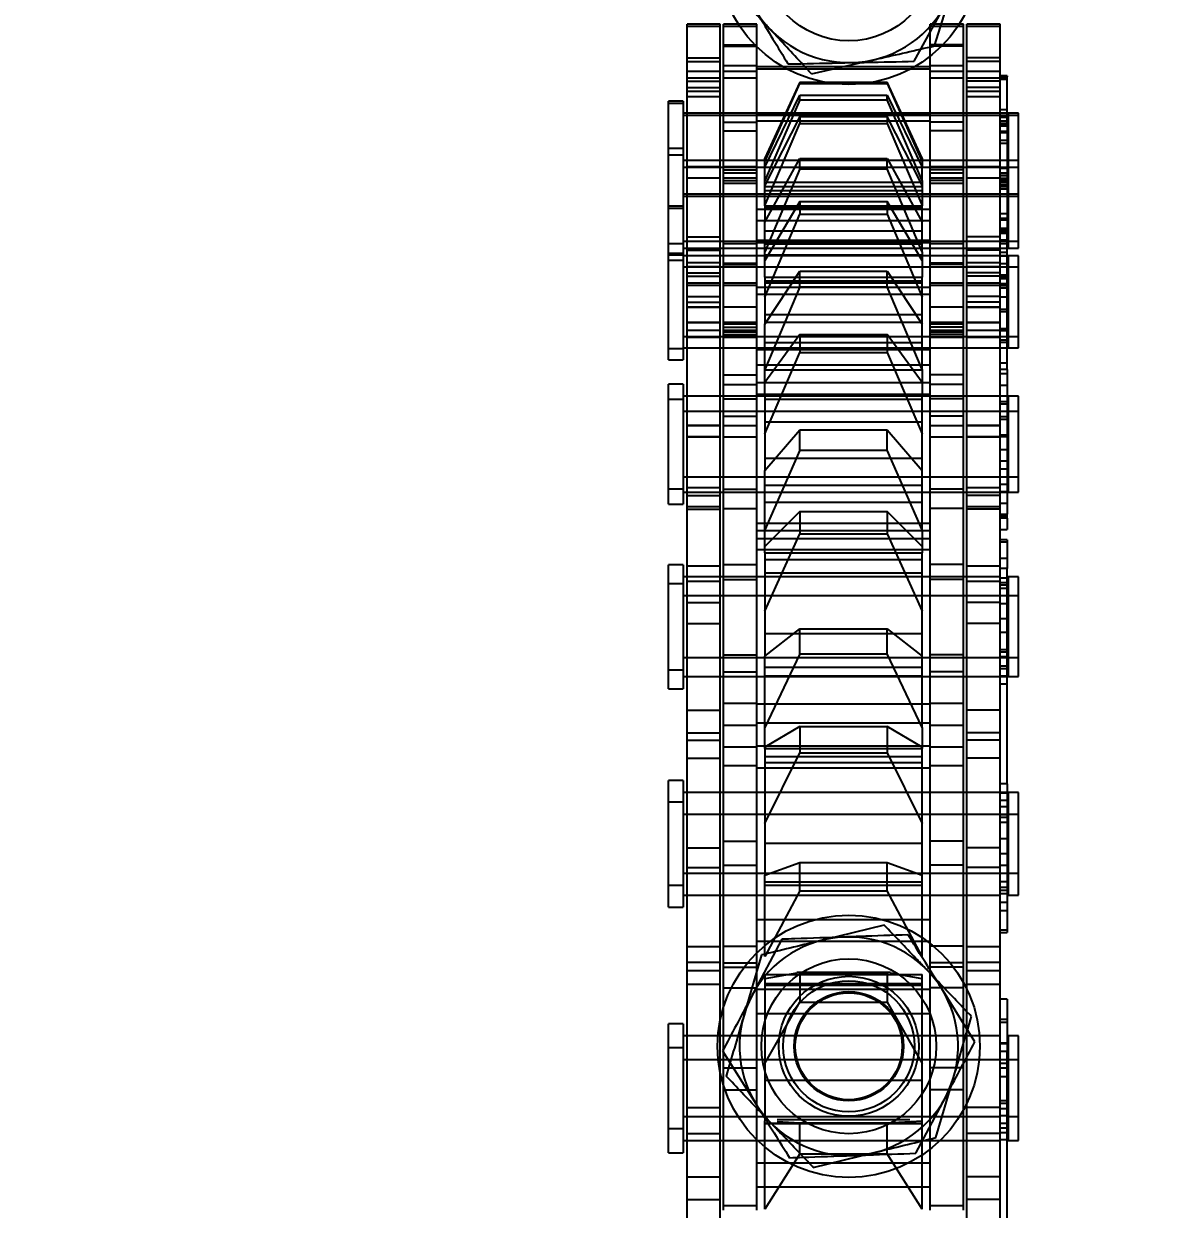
# Model space of a CAD drawing. Header units: metres. Extents: x 0 to 63075, y 0 to 44550.
# Drawn here: x 13986.2 to 14038.3, y 30294.1 to 30348.3 of the extents above; entities that cross this region are included whole.
import ezdxf

# ---------------------------------------------------------------- set-up
doc = ezdxf.new("R2010")
doc.units = ezdxf.units.M
doc.header["$LTSCALE"] = 75
doc.linetypes.add('HIDDEN2', pattern=[4.7625, 3.175, -1.5875])
for name, color, linetype in [('18_COTAS', 7, 'Continuous'), ('SDM', 7, 'Continuous'), ('SL1', 8, 'Continuous'), ('SL4', 4, 'Continuous'), ('ST1', 7, 'HIDDEN2')]:
    doc.layers.add(name, color=color, linetype=linetype)
doc.styles.add('ROMANS', font='ROMANS.SHX')
doc.dimstyles.new('75___1-75', dxfattribs={"dimscale": 75, "dimtxt": 2.5, "dimasz": 2, "dimexe": 1.5, "dimexo": 1, "dimgap": 0.5, "dimtad": 1, "dimdec": 0, "dimzin": 12, "dimtxsty": 'ROMANS', "dimcen": 0, "dimclrd": 256, "dimclre": 256, "dimclrt": 3, "dimazin": 3, "dimtfac": 1, "dimtdec": 0, "dimtmove": 0, "dimatfit": 0, "dimfxl": 1, "dimlwd": -1, "dimlwe": -1, "dimarcsym": 0})

# ---------------------------------------------------------------- blocks, each defined once
blk = doc.blocks.new('A$C1d93b9d1')
at = {"layer": 'SL1'}
for radius, start, end in [(1979, 150.488695, 76.215496), (1915.5, 151.397673, 77.946628), (1915.5, 151.397673, 77.482416), (1907.5, 151.517007, 77.895312), (1508, 159.384288, 0), (1508, 159.384288, 0), (1500, 179.960074, 0.039926)]:
    blk.add_arc((6031.727, 6950), radius, start, end, dxfattribs=at)
blk = doc.blocks.new('*D27')
at = {"layer": '18_COTAS', "transparency": 16777216}
for p, q in [((12131.24, 27878.333), (12131.24, 30705.371)), ((13913.74, 30509.566), (13913.74, 30705.371)), ((11981.24, 30592.871), (11122.311, 30592.871)), ((13913.74, 30592.871), (12131.24, 30592.871)), ((14063.74, 30592.871), (14213.74, 30592.871))]:
    blk.add_line(p, q, dxfattribs=at)
for points in [[(11981.24, 30617.871), (11981.24, 30567.871), (12131.24, 30592.871)], [(14063.74, 30617.871), (14063.74, 30567.871), (13913.74, 30592.871)]]:
    blk.add_solid(points, dxfattribs=at)
at = {"layer": 'Defpoints', "color": 0, "transparency": 16777216}
for p in [(13913.74, 30592.871), (13913.74, 30434.566), (12131.24, 27803.333)]:
    blk.add_point(p, dxfattribs=at)
at = {"layer": '18_COTAS', "color": 3, "transparency": 16777216, "insert": (11476.776, 30724.121), "char_height": 187.5, "attachment_point": 5, "style": 'ROMANS'}
blk.add_mtext('1782', dxfattribs=at)
blk = doc.blocks.new('A$C429c7d53')
at = {"layer": 'SL4'}
for p, q in [((306.231, 3256.562), (307.622, 3259.091)), ((300.178, 3216.395), (298.824, 3213.845)), ((309.01, 3211.705), (307.479, 3214.152)), ((297.47, 3211.295), (299.001, 3208.848)), ((306.302, 3206.605), (307.656, 3209.155))]:
    blk.add_line(p, q, dxfattribs=at)
for centre, start, end in [((303.24, 3261.5), 211.2029, 271.2029), ((303.24, 3261.5), 271.2029, 331.2029), ((303.24, 3211.5), 92.0319, 152.0319), ((303.24, 3211.5), 32.0319, 92.0319), ((303.24, 3211.5), 152.0319, 212.0319), ((303.24, 3211.5), 332.0319, 32.0319), ((303.24, 3211.5), 212.0319, 272.0319), ((303.24, 3211.5), 272.0319, 332.0319)]:
    blk.add_arc(centre, 5, start, end, dxfattribs=at)
for points, knots in [([(298.963, 3258.91), (298.999, 3258.851), (299.504, 3258.017), (299.999, 3257.2), (300.459, 3256.441)], [0, 0, 0, 0, 0.070201, 1, 1, 1, 1]), ([(300.459, 3256.441), (300.657, 3256.445), (301.597, 3256.464), (302.574, 3256.485), (303.345, 3256.501)], [0, 0, 0, 0, 0.211001, 1, 1, 1, 1]), ([(303.345, 3256.501), (303.571, 3256.506), (304.548, 3256.526), (305.5, 3256.546), (306.231, 3256.562)], [0, 0, 0, 0, 0.231849, 1, 1, 1, 1]), ([(303.063, 3216.497), (302.292, 3216.47), (301.315, 3216.435), (300.376, 3216.402), (300.178, 3216.395)], [0, 0, 0, 0, 0.788999, 1, 1, 1, 1]), ([(305.948, 3216.599), (305.217, 3216.573), (304.265, 3216.54), (303.289, 3216.505), (303.063, 3216.497)], [0, 0, 0, 0, 0.768151, 1, 1, 1, 1]), ([(307.479, 3214.152), (307.442, 3214.21), (306.925, 3215.036), (306.419, 3215.846), (305.948, 3216.599)], [0, 0, 0, 0, 0.070201, 1, 1, 1, 1]), ([(298.824, 3213.845), (298.792, 3213.784), (298.335, 3212.923), (297.887, 3212.08), (297.47, 3211.295)], [0, 0, 0, 0, 0.070201, 1, 1, 1, 1]), ([(307.656, 3209.155), (307.688, 3209.216), (308.145, 3210.077), (308.593, 3210.92), (309.01, 3211.705)], [0, 0, 0, 0, 0.070201, 1, 1, 1, 1]), ([(299.001, 3208.848), (299.038, 3208.79), (299.555, 3207.964), (300.061, 3207.154), (300.532, 3206.401)], [0, 0, 0, 0, 0.070201, 1, 1, 1, 1]), ([(300.532, 3206.401), (300.731, 3206.408), (301.67, 3206.441), (302.647, 3206.476), (303.417, 3206.503)], [0, 0, 0, 0, 0.211001, 1, 1, 1, 1]), ([(303.417, 3206.503), (303.644, 3206.511), (304.62, 3206.546), (305.571, 3206.58), (306.302, 3206.605)], [0, 0, 0, 0, 0.231849, 1, 1, 1, 1])]:
    blk.add_open_spline(points, degree=3, knots=knots, dxfattribs=at)
at = {"layer": 'ST1'}
for p, q in [((307.166, 3257.267), (308.018, 3260.025)), ((295.843, 3256.727), (295.843, 3258.263)), ((297.363, 3258.263), (295.843, 3258.263)), ((297.363, 3256.727), (297.363, 3258.263)), ((297.515, 3256.102), (297.515, 3258.263)), ((299.035, 3258.263), (297.515, 3258.263)), ((299.035, 3256.102), (299.035, 3258.263)), ((306.965, 3256.102), (306.965, 3258.263)), ((308.485, 3258.263), (306.965, 3258.263)), ((308.485, 3256.102), (308.485, 3258.263)), ((308.637, 3256.727), (308.637, 3258.263)), ((310.157, 3258.263), (308.637, 3258.263)), ((310.157, 3256.727), (310.157, 3258.263)), ((297.363, 3258.156), (295.843, 3258.156)), ((299.035, 3258.156), (297.515, 3258.156)), ((308.485, 3258.156), (306.965, 3258.156)), ((310.157, 3258.156), (308.637, 3258.156)), ((297.515, 3257.313), (299.035, 3257.313)), ((297.515, 3257.259), (299.035, 3257.259)), ((308.485, 3257.313), (306.965, 3257.313)), ((308.485, 3257.259), (306.965, 3257.259)), ((295.843, 3256.727), (297.363, 3256.727)), ((295.843, 3256.102), (295.843, 3256.727)), ((297.363, 3256.102), (297.363, 3256.727)), ((301.537, 3255.983), (304.352, 3256.625)), ((310.157, 3256.727), (308.637, 3256.727)), ((308.637, 3256.102), (308.637, 3256.727)), ((310.157, 3256.102), (310.157, 3256.727)), ((295.843, 3256.551), (297.363, 3256.551)), ((295.843, 3251.708), (295.843, 3256.102)), ((297.363, 3256.102), (295.843, 3256.102)), ((297.363, 3251.708), (297.363, 3256.102)), ((297.515, 3256.363), (299.035, 3256.363)), ((297.515, 3253.784), (297.515, 3256.102)), ((299.035, 3256.102), (297.515, 3256.102)), ((306.965, 3256.303), (299.035, 3256.303)), ((306.965, 3256.196), (299.035, 3256.196)), ((299.035, 3253.784), (299.035, 3256.102)), ((306.965, 3256.363), (308.485, 3256.363)), ((306.965, 3253.784), (306.965, 3256.102)), ((308.485, 3256.102), (306.965, 3256.102)), ((308.485, 3253.784), (308.485, 3256.102)), ((310.157, 3256.551), (308.637, 3256.551)), ((308.637, 3251.708), (308.637, 3256.102)), ((310.157, 3256.102), (308.637, 3256.102)), ((310.157, 3251.708), (310.157, 3256.102)), ((297.363, 3255.783), (295.843, 3255.783)), ((295.843, 3255.646), (297.363, 3255.646)), ((299.035, 3255.783), (297.515, 3255.783)), ((301, 3255.607), (299.4, 3252.135)), ((299.4, 3251.967), (301, 3255.549)), ((301, 3255.607), (305, 3255.607)), ((301, 3255.607), (301, 3255.549)), ((301, 3255.549), (305, 3255.549)), ((306.6, 3252.135), (305, 3255.607)), ((305, 3255.607), (305, 3255.549)), ((305, 3255.549), (306.6, 3251.967)), ((308.485, 3255.783), (306.965, 3255.783)), ((310.157, 3255.783), (308.637, 3255.783)), ((310.157, 3255.646), (308.637, 3255.646)), ((310.489, 3255.895), (310.157, 3255.895)), ((310.489, 3255.844), (310.157, 3255.844)), ((310.489, 3255.788), (310.157, 3255.788)), ((310.489, 3255.726), (310.157, 3255.726)), ((310.489, 3255.895), (310.489, 3255.844)), ((310.489, 3253.682), (310.489, 3255.844)), ((295.843, 3255.365), (297.363, 3255.365)), ((295.843, 3255.19), (297.363, 3255.19)), ((295.843, 3254.947), (297.363, 3254.947)), ((299.4, 3251.713), (301, 3255.009)), ((301, 3254.799), (301, 3255.009)), ((301, 3255.009), (305, 3255.009)), ((305, 3254.799), (305, 3255.009)), ((305, 3255.009), (306.6, 3251.713)), ((310.157, 3255.365), (308.637, 3255.365)), ((308.637, 3255.19), (310.157, 3255.19)), ((308.637, 3254.947), (310.157, 3254.947)), ((295, 3252.58), (295, 3254.742)), ((295.658, 3254.742), (295, 3254.742)), ((295.658, 3254.635), (295, 3254.635)), ((295.658, 3254.742), (295.658, 3252.58)), ((301, 3254.799), (299.4, 3251.107)), ((301, 3254.799), (305, 3254.799)), ((306.6, 3251.107), (305, 3254.799)), ((310.157, 3254.188), (295.658, 3254.188)), ((310.157, 3254.081), (295.658, 3254.081)), ((297.363, 3254.188), (295.843, 3254.188)), ((297.363, 3254.081), (295.843, 3254.081)), ((299.035, 3254.188), (297.515, 3254.188)), ((299.035, 3254.081), (297.515, 3254.081)), ((306.965, 3254.188), (299.035, 3254.188)), ((306.965, 3254.142), (299.035, 3254.142)), ((306.965, 3254.081), (299.035, 3254.081)), ((301, 3254.04), (299.4, 3250.901)), ((301, 3254.04), (305, 3254.04)), ((301, 3254.04), (301, 3253.715)), ((306.6, 3250.901), (305, 3254.04)), ((305, 3254.04), (305, 3253.715)), ((308.485, 3254.188), (306.965, 3254.188)), ((308.485, 3254.081), (306.965, 3254.081)), ((310.489, 3254.188), (308.637, 3254.188)), ((310.489, 3254.081), (308.637, 3254.081)), ((310.489, 3254.348), (310.157, 3254.348)), ((310.489, 3253.986), (310.157, 3253.986)), ((310.526, 3254.188), (310.526, 3252.029)), ((311, 3254.188), (310.526, 3254.188)), ((311, 3254.081), (310.526, 3254.081)), ((311, 3252.027), (311, 3254.188)), ((297.515, 3253.784), (299.035, 3253.784)), ((297.515, 3251.74), (297.515, 3253.784)), ((297.515, 3253.385), (299.035, 3253.385)), ((306.965, 3253.823), (299.035, 3253.823)), ((299.035, 3251.708), (299.035, 3253.784)), ((299.4, 3249.964), (301, 3253.715)), ((301, 3253.715), (305, 3253.715)), ((305, 3253.715), (306.6, 3249.964)), ((308.485, 3253.784), (306.965, 3253.784)), ((306.965, 3251.74), (306.965, 3253.784)), ((308.485, 3253.385), (306.965, 3253.385)), ((308.485, 3251.74), (308.485, 3253.784)), ((310.526, 3253.819), (310.157, 3253.819)), ((310.526, 3253.712), (310.157, 3253.712)), ((310.489, 3253.682), (310.157, 3253.682)), ((310.157, 3253.612), (310.489, 3253.612)), ((310.489, 3253.352), (310.157, 3253.352)), ((310.489, 3253.682), (310.489, 3249.372)), ((310.157, 3253.312), (310.489, 3253.312)), ((310.489, 3252.94), (310.157, 3252.94)), ((310.489, 3252.803), (310.157, 3252.803)), ((295, 3248.218), (295, 3252.58)), ((295.658, 3252.58), (295, 3252.58)), ((295.658, 3252.261), (295, 3252.261)), ((295.658, 3252.58), (295.658, 3248.218)), ((310.157, 3252.027), (295.658, 3252.027)), ((310.157, 3251.708), (295.658, 3251.708)), ((297.363, 3252.027), (295.843, 3252.027)), ((295.843, 3248.525), (295.843, 3251.74)), ((297.363, 3251.74), (295.843, 3251.74)), ((297.363, 3251.708), (295.843, 3251.708)), ((297.363, 3248.525), (297.363, 3251.74)), ((299.035, 3252.027), (297.515, 3252.027)), ((297.515, 3245.318), (297.515, 3251.74)), ((299.035, 3251.74), (297.515, 3251.74)), ((299.035, 3251.708), (297.515, 3251.708)), ((306.965, 3252.027), (299.035, 3252.027)), ((299.035, 3245.318), (299.035, 3251.74)), ((306.965, 3251.708), (299.035, 3251.708)), ((299.4, 3251.713), (299.4, 3252.135)), ((299.4, 3249.209), (301, 3252.115)), ((299.4, 3251.107), (299.4, 3251.713)), ((301, 3251.643), (301, 3252.115)), ((301, 3252.115), (305, 3252.115)), ((305, 3251.643), (305, 3252.115)), ((305, 3252.115), (306.6, 3249.209)), ((306.6, 3252.135), (306.6, 3251.713)), ((306.6, 3251.107), (306.6, 3251.713)), ((308.485, 3252.027), (306.965, 3252.027)), ((306.965, 3245.318), (306.965, 3251.74)), ((308.485, 3251.74), (306.965, 3251.74)), ((308.485, 3251.708), (306.965, 3251.708)), ((308.485, 3245.318), (308.485, 3251.74)), ((310.489, 3252.027), (308.637, 3252.027)), ((308.637, 3248.525), (308.637, 3251.74)), ((310.157, 3251.74), (308.637, 3251.74)), ((310.489, 3251.708), (308.637, 3251.708)), ((310.157, 3248.525), (310.157, 3251.74)), ((310.526, 3252.027), (310.526, 3249.867)), ((311, 3252.027), (310.526, 3252.027)), ((311, 3251.708), (310.526, 3251.708)), ((311, 3248.337), (311, 3252.027)), ((297.363, 3251.22), (295.843, 3251.22)), ((297.515, 3251.603), (299.035, 3251.603)), ((297.515, 3251.466), (299.035, 3251.466)), ((299.035, 3251.22), (297.515, 3251.22)), ((301, 3251.643), (299.4, 3247.849)), ((301, 3251.643), (305, 3251.643)), ((306.6, 3247.849), (305, 3251.643)), ((308.485, 3251.603), (306.965, 3251.603)), ((306.965, 3251.466), (308.485, 3251.466)), ((308.485, 3251.22), (306.965, 3251.22)), ((310.157, 3251.22), (308.637, 3251.22)), ((310.526, 3251.658), (310.157, 3251.658)), ((310.489, 3251.439), (310.157, 3251.439)), ((310.526, 3251.339), (310.157, 3251.339)), ((310.489, 3251.329), (310.157, 3251.329)), ((310.489, 3251.324), (310.157, 3251.324)), ((310.157, 3251.201), (310.489, 3251.201)), ((310.489, 3251.196), (310.157, 3251.196)), ((310.489, 3251.16), (310.157, 3251.16)), ((297.515, 3251.104), (299.035, 3251.104)), ((297.515, 3250.988), (299.035, 3250.988)), ((299.4, 3249.956), (299.4, 3251.107)), ((299.4, 3251.027), (306.6, 3251.027)), ((299.4, 3250.836), (306.6, 3250.836)), ((299.4, 3250.645), (306.6, 3250.645)), ((306.6, 3251.107), (306.6, 3249.956)), ((308.485, 3251.104), (306.965, 3251.104)), ((306.965, 3250.988), (308.485, 3250.988)), ((310.489, 3251.106), (310.157, 3251.106)), ((310.489, 3251.077), (310.157, 3251.077)), ((310.489, 3251.064), (310.157, 3251.064)), ((310.489, 3251.035), (310.157, 3251.035)), ((310.157, 3250.939), (310.489, 3250.939)), ((310.157, 3250.867), (310.526, 3250.867)), ((310.157, 3250.76), (310.526, 3250.76)), ((310.489, 3250.709), (310.157, 3250.709)), ((295.658, 3250.498), (310.157, 3250.498)), ((295.658, 3250.391), (310.157, 3250.391)), ((295.843, 3250.498), (297.363, 3250.498)), ((295.843, 3250.391), (297.363, 3250.391)), ((297.515, 3250.498), (299.035, 3250.498)), ((297.515, 3250.391), (299.035, 3250.391)), ((299.035, 3250.498), (306.965, 3250.498)), ((299.035, 3250.391), (306.965, 3250.391)), ((301, 3250.15), (299.4, 3247.443)), ((301, 3250.15), (305, 3250.15)), ((301, 3250.15), (301, 3249.569)), ((306.6, 3247.443), (305, 3250.15)), ((305, 3250.15), (305, 3249.569)), ((306.965, 3250.498), (308.485, 3250.498)), ((306.965, 3250.391), (308.485, 3250.391)), ((308.637, 3250.498), (310.489, 3250.498)), ((308.637, 3250.391), (310.489, 3250.391)), ((310.526, 3250.498), (311, 3250.498)), ((310.526, 3250.391), (311, 3250.391)), ((295, 3249.945), (295.658, 3249.945)), ((295, 3249.838), (295.658, 3249.838)), ((306.965, 3249.78), (299.035, 3249.78)), ((299.4, 3249.956), (306.6, 3249.956)), ((299.4, 3249.956), (299.4, 3249.209)), ((299.4, 3249.872), (306.6, 3249.872)), ((299.4, 3245.769), (301, 3249.569)), ((301, 3249.569), (305, 3249.569)), ((305, 3249.569), (306.6, 3245.769)), ((306.6, 3249.209), (306.6, 3249.956)), ((310.489, 3249.585), (310.157, 3249.585)), ((310.526, 3249.867), (310.526, 3248.337)), ((306.965, 3249.26), (299.035, 3249.26)), ((299.4, 3247.849), (299.4, 3249.209)), ((306.6, 3247.849), (306.6, 3249.209)), ((310.489, 3249.372), (310.157, 3249.372)), ((310.489, 3249.296), (310.157, 3249.296)), ((310.489, 3249.372), (310.489, 3248.884)), ((295.843, 3248.525), (297.363, 3248.525)), ((295.843, 3245.318), (295.843, 3248.525)), ((297.363, 3245.318), (297.363, 3248.525)), ((299.4, 3248.805), (306.6, 3248.805)), ((310.157, 3248.525), (308.637, 3248.525)), ((308.637, 3245.318), (308.637, 3248.525)), ((310.489, 3248.913), (310.157, 3248.913)), ((310.489, 3248.884), (310.157, 3248.884)), ((310.489, 3248.852), (310.157, 3248.852)), ((310.489, 3248.843), (310.157, 3248.843)), ((310.489, 3248.787), (310.157, 3248.787)), ((310.489, 3248.747), (310.157, 3248.747)), ((310.489, 3248.727), (310.157, 3248.727)), ((310.157, 3248.706), (310.526, 3248.706)), ((310.157, 3245.318), (310.157, 3248.525)), ((310.489, 3242.463), (310.489, 3248.884)), ((295, 3243.421), (295, 3248.218)), ((295.658, 3248.218), (295, 3248.218)), ((295.658, 3248.337), (310.157, 3248.337)), ((295.658, 3248.218), (295.658, 3243.421)), ((295.658, 3248.018), (310.157, 3248.018)), ((295.843, 3248.337), (297.363, 3248.337)), ((295.843, 3248.018), (297.363, 3248.018)), ((295.843, 3247.916), (297.363, 3247.916)), ((297.515, 3248.337), (299.035, 3248.337)), ((299.035, 3248.217), (297.515, 3248.217)), ((297.515, 3248.018), (299.035, 3248.018)), ((299.035, 3248.383), (306.965, 3248.383)), ((299.035, 3248.337), (306.965, 3248.337)), ((299.035, 3248.276), (306.965, 3248.276)), ((299.035, 3248.018), (306.965, 3248.018)), ((299.4, 3248.24), (306.6, 3248.24)), ((299.4, 3248.207), (306.6, 3248.207)), ((306.965, 3248.337), (308.485, 3248.337)), ((308.485, 3248.217), (306.965, 3248.217)), ((306.965, 3248.018), (308.485, 3248.018)), ((308.637, 3248.337), (310.489, 3248.337)), ((308.637, 3248.018), (310.489, 3248.018)), ((310.157, 3247.916), (308.637, 3247.916)), ((310.157, 3248.387), (310.526, 3248.387)), ((310.489, 3248.334), (310.157, 3248.334)), ((310.489, 3248.206), (310.157, 3248.206)), ((310.526, 3248.337), (310.526, 3248.018)), ((310.526, 3248.337), (311, 3248.337)), ((310.526, 3248.018), (311, 3248.018)), ((311, 3248.018), (311, 3248.337)), ((295, 3247.783), (295.658, 3247.783)), ((295.658, 3247.699), (295, 3247.699)), ((295, 3247.464), (295.658, 3247.464)), ((310.157, 3247.665), (295.658, 3247.665)), ((297.363, 3247.665), (295.843, 3247.665)), ((299.035, 3247.665), (297.515, 3247.665)), ((306.965, 3247.665), (299.035, 3247.665)), ((299.4, 3246.692), (299.4, 3247.849)), ((299.4, 3247.715), (306.6, 3247.715)), ((306.6, 3247.849), (306.6, 3246.692)), ((308.485, 3247.665), (306.965, 3247.665)), ((310.489, 3247.665), (308.637, 3247.665)), ((310.489, 3247.809), (310.157, 3247.809)), ((310.489, 3247.653), (310.157, 3247.653)), ((310.526, 3247.665), (310.526, 3244.887)), ((311, 3247.665), (310.526, 3247.665)), ((311, 3243.975), (311, 3247.665)), ((310.157, 3247.145), (295.658, 3247.145)), ((297.363, 3247.335), (295.843, 3247.335)), ((297.363, 3247.152), (295.843, 3247.152)), ((297.363, 3247.145), (295.843, 3247.145)), ((295.843, 3246.879), (297.363, 3246.879)), ((297.515, 3247.32), (299.035, 3247.32)), ((297.515, 3247.267), (299.035, 3247.267)), ((299.035, 3247.145), (297.515, 3247.145)), ((306.965, 3247.145), (299.035, 3247.145)), ((299.4, 3244.537), (301, 3246.959)), ((301, 3246.24), (301, 3246.959)), ((301, 3246.959), (305, 3246.959)), ((305, 3246.24), (305, 3246.959)), ((305, 3246.959), (306.6, 3244.537)), ((308.485, 3247.32), (306.965, 3247.32)), ((308.485, 3247.267), (306.965, 3247.267)), ((308.485, 3247.145), (306.965, 3247.145)), ((310.157, 3247.335), (308.637, 3247.335)), ((310.157, 3247.152), (308.637, 3247.152)), ((310.489, 3247.145), (308.637, 3247.145)), ((310.157, 3246.879), (308.637, 3246.879)), ((310.526, 3247.296), (310.157, 3247.296)), ((311, 3247.145), (310.526, 3247.145)), ((295.843, 3246.734), (297.363, 3246.734)), ((295.843, 3246.423), (297.363, 3246.423)), ((295.843, 3246.316), (297.363, 3246.316)), ((297.515, 3246.423), (299.035, 3246.423)), ((297.515, 3246.316), (299.035, 3246.316)), ((299.4, 3246.692), (306.6, 3246.692)), ((299.4, 3246.692), (299.4, 3244.537)), ((299.4, 3246.526), (306.6, 3246.526)), ((299.4, 3246.434), (306.6, 3246.434)), ((306.6, 3244.537), (306.6, 3246.692)), ((306.965, 3246.423), (308.485, 3246.423)), ((306.965, 3246.316), (308.485, 3246.316)), ((310.157, 3246.734), (308.637, 3246.734)), ((308.637, 3246.423), (310.157, 3246.423)), ((308.637, 3246.316), (310.157, 3246.316)), ((310.526, 3246.776), (310.157, 3246.776)), ((310.489, 3246.681), (310.157, 3246.681)), ((310.157, 3246.63), (310.489, 3246.63)), ((310.489, 3246.374), (310.157, 3246.374)), ((310.157, 3246.311), (310.489, 3246.311)), ((295.843, 3245.798), (297.363, 3245.798)), ((299.035, 3246.222), (306.965, 3246.222)), ((299.035, 3245.903), (306.965, 3245.903)), ((301, 3246.24), (299.4, 3242.467)), ((301, 3246.24), (305, 3246.24)), ((306.6, 3242.467), (305, 3246.24)), ((310.157, 3245.798), (308.637, 3245.798)), ((310.489, 3246.18), (310.157, 3246.18)), ((310.489, 3245.764), (310.157, 3245.764)), ((295.843, 3245.548), (297.363, 3245.548)), ((295.843, 3237.044), (295.843, 3245.318)), ((297.363, 3245.318), (295.843, 3245.318)), ((295.843, 3245.315), (297.363, 3245.315)), ((295.843, 3245.311), (297.363, 3245.311)), ((297.363, 3237.044), (297.363, 3245.318)), ((297.515, 3241.12), (297.515, 3245.318)), ((299.035, 3245.318), (297.515, 3245.318)), ((299.035, 3241.12), (299.035, 3245.318)), ((306.965, 3241.12), (306.965, 3245.318)), ((308.485, 3245.318), (306.965, 3245.318)), ((308.485, 3241.12), (308.485, 3245.318)), ((310.157, 3245.548), (308.637, 3245.548)), ((308.637, 3237.044), (308.637, 3245.318)), ((310.157, 3245.318), (308.637, 3245.318)), ((310.157, 3245.315), (308.637, 3245.315)), ((308.637, 3245.311), (310.157, 3245.311)), ((310.157, 3237.044), (310.157, 3245.318)), ((310.489, 3245.214), (310.157, 3245.214)), ((299.4, 3244.974), (306.6, 3244.974)), ((310.489, 3245.106), (310.157, 3245.106)), ((310.526, 3244.887), (310.526, 3243.975)), ((297.363, 3244.615), (295.843, 3244.615)), ((295.843, 3244.613), (297.363, 3244.613)), ((295.843, 3244.612), (297.363, 3244.612)), ((295.843, 3244.262), (297.363, 3244.262)), ((299.035, 3244.615), (297.515, 3244.615)), ((299.035, 3244.535), (297.515, 3244.535)), ((297.515, 3244.398), (299.035, 3244.398)), ((297.515, 3244.262), (299.035, 3244.262)), ((299.035, 3244.176), (297.515, 3244.176)), ((299.4, 3244.62), (306.6, 3244.62)), ((299.4, 3242.467), (299.4, 3244.537)), ((306.6, 3242.467), (306.6, 3244.537)), ((308.485, 3244.615), (306.965, 3244.615)), ((308.485, 3244.535), (306.965, 3244.535)), ((308.485, 3244.398), (306.965, 3244.398)), ((306.965, 3244.262), (308.485, 3244.262)), ((308.485, 3244.176), (306.965, 3244.176)), ((310.157, 3244.615), (308.637, 3244.615)), ((310.157, 3244.613), (308.637, 3244.613)), ((308.637, 3244.612), (310.157, 3244.612)), ((308.637, 3244.262), (310.157, 3244.262)), ((310.157, 3244.344), (310.526, 3244.344)), ((310.489, 3244.238), (310.157, 3244.238)), ((295.658, 3243.975), (310.157, 3243.975)), ((295.843, 3243.975), (297.363, 3243.975)), ((295.843, 3243.943), (297.363, 3243.943)), ((297.515, 3244.059), (299.035, 3244.059)), ((297.515, 3243.975), (299.035, 3243.975)), ((297.515, 3243.943), (299.035, 3243.943)), ((299.035, 3243.975), (306.965, 3243.975)), ((301, 3244.061), (299.4, 3241.874)), ((299.4, 3243.697), (306.6, 3243.697)), ((301, 3244.061), (305, 3244.061)), ((301, 3244.061), (301, 3243.242)), ((306.6, 3241.874), (305, 3244.061)), ((305, 3244.061), (305, 3243.242)), ((308.485, 3244.059), (306.965, 3244.059)), ((306.965, 3243.975), (308.485, 3243.975)), ((306.965, 3243.943), (308.485, 3243.943)), ((308.637, 3243.975), (310.489, 3243.975)), ((308.637, 3243.943), (310.157, 3243.943)), ((310.157, 3243.824), (310.526, 3243.824)), ((310.489, 3243.702), (310.157, 3243.702)), ((310.526, 3243.975), (310.526, 3243.455)), ((310.526, 3243.975), (311, 3243.975)), ((311, 3243.455), (311, 3243.975)), ((295, 3242.902), (295, 3243.421)), ((295, 3243.421), (295.658, 3243.421)), ((295.658, 3243.455), (310.157, 3243.455)), ((295.658, 3243.421), (295.658, 3242.902)), ((295.843, 3243.455), (297.363, 3243.455)), ((297.515, 3243.455), (299.035, 3243.455)), ((299.035, 3243.455), (306.965, 3243.455)), ((306.965, 3243.358), (299.035, 3243.358)), ((299.4, 3239.515), (301, 3243.242)), ((301, 3243.242), (305, 3243.242)), ((305, 3243.242), (306.6, 3239.515)), ((306.965, 3243.455), (308.485, 3243.455)), ((308.637, 3243.455), (310.489, 3243.455)), ((310.526, 3243.455), (311, 3243.455)), ((295, 3242.902), (295.658, 3242.902)), ((306.965, 3242.655), (299.035, 3242.655)), ((310.489, 3242.755), (310.157, 3242.755)), ((297.515, 3242.218), (299.035, 3242.218)), ((299.4, 3241.34), (299.4, 3242.467)), ((299.4, 3242.453), (306.6, 3242.453)), ((306.6, 3242.467), (306.6, 3241.34)), ((308.485, 3242.218), (306.965, 3242.218)), ((310.489, 3242.463), (310.157, 3242.463)), ((310.489, 3242.266), (310.157, 3242.266)), ((310.489, 3242.463), (310.489, 3235.846)), ((295, 3237), (295, 3241.797)), ((295.658, 3241.797), (295, 3241.797)), ((295.658, 3241.797), (295.658, 3237)), ((297.515, 3241.778), (299.035, 3241.778)), ((299.035, 3241.86), (306.965, 3241.86)), ((308.485, 3241.778), (306.965, 3241.778)), ((310.489, 3241.728), (310.157, 3241.728)), ((295.658, 3241.093), (295, 3241.093)), ((310.157, 3241.243), (295.658, 3241.243)), ((297.363, 3241.243), (295.843, 3241.243)), ((299.035, 3241.243), (297.515, 3241.243)), ((297.515, 3241.12), (299.035, 3241.12)), ((297.515, 3236.983), (297.515, 3241.12)), ((299.035, 3241.34), (306.965, 3241.34)), ((306.965, 3241.243), (299.035, 3241.243)), ((299.035, 3236.983), (299.035, 3241.12)), ((299.4, 3241.34), (306.6, 3241.34)), ((299.4, 3241.34), (299.4, 3237.846)), ((299.4, 3241.098), (306.6, 3241.098)), ((306.6, 3237.846), (306.6, 3241.34)), ((308.485, 3241.243), (306.965, 3241.243)), ((308.485, 3241.12), (306.965, 3241.12)), ((306.965, 3236.983), (306.965, 3241.12)), ((308.485, 3236.983), (308.485, 3241.12)), ((310.489, 3241.243), (308.637, 3241.243)), ((310.489, 3240.98), (310.157, 3240.98)), ((310.526, 3240.874), (310.157, 3240.874)), ((310.526, 3241.243), (310.526, 3238.465)), ((311, 3241.243), (310.526, 3241.243)), ((311, 3237.553), (311, 3241.243)), ((310.157, 3240.54), (295.658, 3240.54)), ((297.363, 3240.54), (295.843, 3240.54)), ((299.035, 3240.54), (297.515, 3240.54)), ((297.515, 3240.32), (299.035, 3240.32)), ((306.965, 3240.54), (299.035, 3240.54)), ((308.485, 3240.54), (306.965, 3240.54)), ((308.485, 3240.32), (306.965, 3240.32)), ((310.489, 3240.54), (308.637, 3240.54)), ((311, 3240.54), (310.526, 3240.54)), ((297.363, 3239.907), (295.843, 3239.907)), ((295.843, 3239.904), (297.363, 3239.904)), ((295.843, 3239.9), (297.363, 3239.9)), ((297.515, 3239.9), (299.035, 3239.9)), ((299.4, 3240.072), (306.6, 3240.072)), ((306.965, 3239.9), (308.485, 3239.9)), ((310.157, 3239.907), (308.637, 3239.907)), ((310.157, 3239.904), (308.637, 3239.904)), ((308.637, 3239.9), (310.157, 3239.9)), ((310.489, 3240.292), (310.157, 3240.292)), ((310.526, 3240.171), (310.157, 3240.171)), ((297.363, 3239.382), (295.843, 3239.382)), ((295.843, 3239.381), (297.363, 3239.381)), ((295.843, 3239.38), (297.363, 3239.38)), ((297.515, 3239.38), (299.035, 3239.38)), ((299.4, 3237.846), (301, 3239.707)), ((301, 3238.765), (301, 3239.707)), ((301, 3239.707), (305, 3239.707)), ((305, 3238.765), (305, 3239.707)), ((305, 3239.707), (306.6, 3237.846)), ((306.965, 3239.38), (308.485, 3239.38)), ((310.157, 3239.382), (308.637, 3239.382)), ((310.157, 3239.381), (308.637, 3239.381)), ((308.637, 3239.38), (310.157, 3239.38)), ((310.489, 3239.454), (310.157, 3239.454)), ((310.489, 3239.379), (310.157, 3239.379)), ((301, 3238.765), (299.4, 3235.133)), ((301, 3238.765), (305, 3238.765)), ((306.6, 3235.133), (305, 3238.765)), ((310.489, 3238.781), (310.157, 3238.781)), ((299.4, 3238.413), (306.6, 3238.413)), ((310.489, 3238.275), (310.157, 3238.275)), ((310.526, 3238.465), (310.526, 3237.553)), ((299.4, 3235.133), (299.4, 3237.846)), ((306.6, 3235.133), (306.6, 3237.846)), ((310.157, 3237.922), (310.526, 3237.922)), ((295.658, 3237.553), (310.157, 3237.553)), ((295.843, 3237.553), (297.363, 3237.553)), ((297.515, 3237.553), (299.035, 3237.553)), ((299.035, 3237.553), (306.965, 3237.553)), ((299.4, 3237.163), (306.6, 3237.163)), ((306.965, 3237.553), (308.485, 3237.553)), ((308.637, 3237.553), (310.489, 3237.553)), ((310.157, 3237.219), (310.526, 3237.219)), ((310.526, 3237.553), (310.526, 3236.85)), ((310.526, 3237.553), (311, 3237.553)), ((311, 3236.85), (311, 3237.553)), ((295, 3236.296), (295, 3237)), ((295, 3237), (295.658, 3237)), ((295.658, 3237), (295.658, 3236.296)), ((295.658, 3236.85), (310.157, 3236.85)), ((295.843, 3231.806), (295.843, 3237.044)), ((297.363, 3237.044), (295.843, 3237.044)), ((295.843, 3236.85), (297.363, 3236.85)), ((295.843, 3236.693), (297.363, 3236.693)), ((297.363, 3231.806), (297.363, 3237.044)), ((297.515, 3227.182), (297.515, 3236.983)), ((297.515, 3236.983), (299.035, 3236.983)), ((297.515, 3236.85), (299.035, 3236.85)), ((299.035, 3227.182), (299.035, 3236.983)), ((299.035, 3236.85), (306.965, 3236.85)), ((308.485, 3236.983), (306.965, 3236.983)), ((306.965, 3227.164), (306.965, 3236.983)), ((306.965, 3236.85), (308.485, 3236.85)), ((308.485, 3227.182), (308.485, 3236.983)), ((308.637, 3231.806), (308.637, 3237.044)), ((310.157, 3237.044), (308.637, 3237.044)), ((308.637, 3236.85), (310.489, 3236.85)), ((310.157, 3236.693), (308.637, 3236.693)), ((310.157, 3231.806), (310.157, 3237.044)), ((310.489, 3236.858), (310.157, 3236.858)), ((310.526, 3236.85), (311, 3236.85)), ((295, 3236.296), (295.658, 3236.296)), ((297.363, 3236.178), (295.843, 3236.178)), ((295.843, 3236.078), (297.363, 3236.078)), ((297.515, 3236.102), (299.035, 3236.102)), ((299.4, 3236.392), (306.6, 3236.392)), ((301, 3235.968), (299.4, 3234.371)), ((301, 3235.968), (305, 3235.968)), ((301, 3235.968), (301, 3234.938)), ((306.6, 3234.371), (305, 3235.968)), ((305, 3235.968), (305, 3234.938)), ((308.485, 3236.102), (306.965, 3236.102)), ((310.157, 3236.178), (308.637, 3236.178)), ((310.157, 3236.078), (308.637, 3236.078)), ((310.489, 3236.334), (310.157, 3236.334)), ((299.035, 3235.438), (306.965, 3235.438)), ((310.157, 3235.846), (310.489, 3235.846)), ((310.489, 3235.753), (310.157, 3235.753)), ((310.489, 3235.661), (310.157, 3235.661)), ((310.489, 3235.661), (310.489, 3235.846)), ((310.489, 3235.661), (310.489, 3235.143)), ((306.965, 3235.084), (299.035, 3235.084)), ((299.4, 3234.072), (299.4, 3235.133)), ((299.4, 3231.404), (301, 3234.938)), ((301, 3234.938), (305, 3234.938)), ((305, 3234.938), (306.6, 3231.404)), ((306.6, 3235.133), (306.6, 3234.072)), ((310.157, 3235.143), (310.489, 3235.143)), ((299.035, 3234.735), (306.965, 3234.735)), ((310.489, 3234.676), (310.157, 3234.676)), ((310.489, 3234.563), (310.157, 3234.563)), ((310.489, 3234.676), (310.489, 3233.362)), ((306.965, 3234.218), (299.035, 3234.218)), ((299.4, 3234.072), (306.6, 3234.072)), ((299.4, 3234.072), (299.4, 3229.352)), ((306.6, 3229.352), (306.6, 3234.072)), ((310.489, 3233.81), (310.157, 3233.81)), ((295, 3228.725), (295, 3233.522)), ((295.658, 3233.522), (295, 3233.522)), ((295.658, 3233.522), (295.658, 3228.725)), ((295.843, 3233.478), (297.363, 3233.478)), ((297.515, 3233.539), (299.035, 3233.539)), ((299.4, 3233.763), (306.6, 3233.763)), ((308.485, 3233.539), (306.965, 3233.539)), ((308.637, 3233.478), (310.157, 3233.478)), ((310.489, 3233.362), (310.157, 3233.362)), ((310.489, 3223.5), (310.489, 3233.362)), ((310.157, 3232.969), (295.658, 3232.969)), ((297.363, 3232.969), (295.843, 3232.969)), ((295.843, 3232.775), (297.363, 3232.775)), ((299.035, 3232.969), (297.515, 3232.969)), ((297.515, 3232.851), (299.035, 3232.851)), ((306.965, 3232.969), (299.035, 3232.969)), ((299.4, 3233.166), (306.6, 3233.166)), ((308.485, 3232.969), (306.965, 3232.969)), ((308.485, 3232.851), (306.965, 3232.851)), ((310.157, 3232.969), (308.637, 3232.969)), ((308.637, 3232.775), (310.157, 3232.775)), ((310.489, 3232.913), (310.157, 3232.913)), ((310.526, 3232.969), (310.526, 3229.691)), ((311, 3232.969), (310.526, 3232.969)), ((311, 3229.279), (311, 3232.969)), ((295.658, 3232.657), (295, 3232.657)), ((310.489, 3232.703), (310.157, 3232.703)), ((310.526, 3232.6), (310.157, 3232.6)), ((310.489, 3232.449), (310.157, 3232.449)), ((310.157, 3232.103), (295.658, 3232.103)), ((297.363, 3232.103), (295.843, 3232.103)), ((295.843, 3231.806), (297.363, 3231.806)), ((295.843, 3226.875), (295.843, 3231.806)), ((297.363, 3226.875), (297.363, 3231.806)), ((299.035, 3232.103), (297.515, 3232.103)), ((306.965, 3232.103), (299.035, 3232.103)), ((308.485, 3232.103), (306.965, 3232.103)), ((310.489, 3232.103), (308.637, 3232.103)), ((310.157, 3231.806), (308.637, 3231.806)), ((308.637, 3226.875), (308.637, 3231.806)), ((310.157, 3226.875), (310.157, 3231.806)), ((310.526, 3231.734), (310.157, 3231.734)), ((311, 3232.103), (310.526, 3232.103)), ((295.843, 3230.841), (297.363, 3230.841)), ((299.4, 3229.352), (301, 3230.591)), ((301, 3229.456), (301, 3230.591)), ((301, 3230.591), (305, 3230.591)), ((305, 3229.456), (305, 3230.591)), ((305, 3230.591), (306.6, 3229.352)), ((310.157, 3230.841), (308.637, 3230.841)), ((310.489, 3231.053), (310.157, 3231.053)), ((299.4, 3230.384), (306.6, 3230.384)), ((310.489, 3230.424), (310.157, 3230.424)), ((301, 3229.456), (299.4, 3226.082)), ((301, 3229.456), (305, 3229.456)), ((306.6, 3226.082), (305, 3229.456)), ((310.157, 3229.648), (310.526, 3229.648)), ((310.489, 3229.53), (310.157, 3229.53)), ((310.526, 3229.691), (310.526, 3229.279)), ((295.658, 3229.279), (310.157, 3229.279)), ((295.843, 3229.279), (297.363, 3229.279)), ((297.515, 3229.402), (299.035, 3229.402)), ((297.515, 3229.279), (299.035, 3229.279)), ((299.035, 3229.279), (306.965, 3229.279)), ((299.4, 3226.082), (299.4, 3229.352)), ((306.6, 3226.082), (306.6, 3229.352)), ((308.485, 3229.402), (306.965, 3229.402)), ((306.965, 3229.279), (308.485, 3229.279)), ((308.637, 3229.279), (310.489, 3229.279)), ((310.489, 3229.309), (310.157, 3229.309)), ((310.526, 3229.279), (310.526, 3228.413)), ((310.526, 3229.279), (311, 3229.279)), ((311, 3228.413), (311, 3229.279)), ((295, 3227.86), (295, 3228.725)), ((295, 3228.725), (295.658, 3228.725)), ((295.658, 3228.725), (295.658, 3227.86)), ((295.658, 3228.413), (310.157, 3228.413)), ((295.843, 3228.413), (297.363, 3228.413)), ((297.515, 3228.632), (299.035, 3228.632)), ((297.515, 3228.413), (299.035, 3228.413)), ((299.035, 3228.413), (306.965, 3228.413)), ((299.4, 3228.847), (306.6, 3228.847)), ((299.4, 3228.446), (306.6, 3228.446)), ((308.485, 3228.632), (306.965, 3228.632)), ((306.965, 3228.413), (308.485, 3228.413)), ((308.637, 3228.413), (310.489, 3228.413)), ((310.489, 3228.886), (310.157, 3228.886)), ((310.157, 3228.782), (310.526, 3228.782)), ((310.489, 3228.438), (310.157, 3228.438)), ((310.526, 3228.413), (311, 3228.413)), ((295, 3227.86), (295.658, 3227.86)), ((310.489, 3228.067), (310.157, 3228.067)), ((295.843, 3226.875), (297.363, 3226.875)), ((295.843, 3216.05), (295.843, 3226.875)), ((297.363, 3216.05), (297.363, 3226.875)), ((297.515, 3220.884), (297.515, 3227.182)), ((299.035, 3227.182), (297.515, 3227.182)), ((299.035, 3220.884), (299.035, 3227.182)), ((299.035, 3227.164), (306.965, 3227.164)), ((306.965, 3220.884), (306.965, 3227.182)), ((308.485, 3227.182), (306.965, 3227.182)), ((308.485, 3220.884), (308.485, 3227.182)), ((310.157, 3226.875), (308.637, 3226.875)), ((308.637, 3216.05), (308.637, 3226.875)), ((310.157, 3216.05), (310.157, 3226.875)), ((299.035, 3226.298), (306.965, 3226.298)), ((295.843, 3225.844), (297.363, 3225.844)), ((299.035, 3226.182), (297.515, 3226.182)), ((301, 3226.133), (299.4, 3225.177)), ((299.4, 3225.123), (299.4, 3226.082)), ((301, 3226.133), (305, 3226.133)), ((301, 3226.133), (301, 3224.925)), ((306.6, 3225.177), (305, 3226.133)), ((305, 3226.133), (305, 3224.925)), ((306.6, 3226.082), (306.6, 3225.123)), ((308.485, 3226.182), (306.965, 3226.182)), ((310.157, 3225.844), (308.637, 3225.844)), ((295.843, 3225.51), (297.363, 3225.51)), ((297.515, 3225.204), (299.035, 3225.204)), ((306.965, 3225.222), (299.035, 3225.222)), ((299.4, 3225.123), (306.6, 3225.123)), ((299.4, 3225.123), (299.4, 3219.328)), ((306.6, 3219.328), (306.6, 3225.123)), ((306.965, 3225.204), (308.485, 3225.204)), ((310.157, 3225.51), (308.637, 3225.51)), ((295.843, 3224.677), (297.363, 3224.677)), ((299.4, 3221.697), (301, 3224.925)), ((299.4, 3224.755), (306.6, 3224.755)), ((301, 3224.925), (305, 3224.925)), ((305, 3224.925), (306.6, 3221.697)), ((310.157, 3224.677), (308.637, 3224.677)), ((297.515, 3224.338), (299.035, 3224.338)), ((306.965, 3224.222), (299.035, 3224.222)), ((299.4, 3224.479), (306.6, 3224.479)), ((306.965, 3224.338), (308.485, 3224.338)), ((295, 3218.863), (295, 3223.66)), ((295.658, 3223.66), (295, 3223.66)), ((295.658, 3223.66), (295.658, 3218.863)), ((310.489, 3223.5), (310.157, 3223.5)), ((310.489, 3223.5), (310.489, 3217.71)), ((310.157, 3223.107), (295.658, 3223.107)), ((297.363, 3223.107), (295.843, 3223.107)), ((299.035, 3223.107), (297.515, 3223.107)), ((306.965, 3223.107), (299.035, 3223.107)), ((308.485, 3223.107), (306.965, 3223.107)), ((310.489, 3223.107), (308.637, 3223.107)), ((310.489, 3223.076), (310.157, 3223.076)), ((310.526, 3223.107), (310.526, 3219.829)), ((311, 3223.107), (310.526, 3223.107)), ((311, 3219.417), (311, 3223.107)), ((295.658, 3222.661), (295, 3222.661)), ((310.526, 3222.738), (310.157, 3222.738)), ((310.489, 3222.454), (310.157, 3222.454)), ((310.157, 3222.107), (295.658, 3222.107)), ((297.363, 3222.107), (295.843, 3222.107)), ((299.035, 3222.107), (297.515, 3222.107)), ((306.965, 3222.107), (299.035, 3222.107)), ((308.485, 3222.107), (306.965, 3222.107)), ((310.489, 3222.107), (308.637, 3222.107)), ((310.489, 3222.082), (310.157, 3222.082)), ((310.489, 3221.962), (310.157, 3221.962)), ((311, 3222.107), (310.526, 3222.107)), ((310.526, 3221.738), (310.157, 3221.738)), ((297.515, 3220.884), (299.035, 3220.884)), ((297.515, 3215.317), (297.515, 3220.884)), ((299.035, 3215.317), (299.035, 3220.884)), ((299.4, 3220.792), (306.6, 3220.792)), ((308.485, 3220.884), (306.965, 3220.884)), ((306.965, 3215.317), (306.965, 3220.884)), ((308.485, 3215.317), (308.485, 3220.884)), ((310.489, 3220.991), (310.157, 3220.991)), ((295.843, 3220.579), (297.363, 3220.579)), ((310.157, 3220.579), (308.637, 3220.579)), ((310.489, 3220.302), (310.157, 3220.302)), ((297.515, 3219.784), (299.035, 3219.784)), ((299.4, 3219.328), (301, 3219.905)), ((301, 3218.613), (301, 3219.905)), ((301, 3219.905), (305, 3219.905)), ((305, 3218.613), (305, 3219.905)), ((305, 3219.905), (306.6, 3219.328)), ((308.485, 3219.784), (306.965, 3219.784)), ((310.157, 3219.786), (310.526, 3219.786)), ((310.526, 3219.829), (310.526, 3219.417)), ((295.658, 3219.417), (310.157, 3219.417)), ((295.843, 3219.679), (297.363, 3219.679)), ((295.843, 3219.417), (297.363, 3219.417)), ((297.515, 3219.417), (299.035, 3219.417)), ((299.035, 3219.417), (306.965, 3219.417)), ((299.4, 3215.606), (299.4, 3219.328)), ((306.6, 3215.606), (306.6, 3219.328)), ((306.965, 3219.417), (308.485, 3219.417)), ((310.157, 3219.679), (308.637, 3219.679)), ((308.637, 3219.417), (310.489, 3219.417)), ((310.526, 3219.417), (310.526, 3218.417)), ((310.526, 3219.417), (311, 3219.417)), ((311, 3218.417), (311, 3219.417)), ((295, 3217.864), (295, 3218.863)), ((295, 3218.863), (295.658, 3218.863)), ((295.658, 3218.863), (295.658, 3217.864)), ((299.4, 3219.017), (306.6, 3219.017)), ((299.4, 3218.87), (306.6, 3218.87)), ((301, 3218.613), (299.4, 3215.606)), ((301, 3218.613), (305, 3218.613)), ((306.6, 3215.606), (305, 3218.613)), ((310.489, 3219.024), (310.157, 3219.024)), ((310.157, 3218.786), (310.526, 3218.786)), ((310.489, 3218.63), (310.157, 3218.63)), ((295.658, 3218.417), (310.157, 3218.417)), ((295.843, 3218.417), (297.363, 3218.417)), ((297.515, 3218.417), (299.035, 3218.417)), ((299.035, 3218.417), (306.965, 3218.417)), ((306.965, 3218.417), (308.485, 3218.417)), ((308.637, 3218.417), (310.157, 3218.417)), ((310.489, 3218.481), (310.157, 3218.481)), ((310.489, 3218.071), (310.157, 3218.071)), ((310.526, 3218.417), (311, 3218.417)), ((295, 3217.864), (295.658, 3217.864)), ((310.157, 3217.71), (310.489, 3217.71)), ((310.489, 3217.71), (310.489, 3216.71)), ((299.035, 3217.302), (306.965, 3217.302)), ((304.863, 3217.041), (302.058, 3216.358)), ((310.489, 3216.809), (310.157, 3216.809)), ((310.157, 3216.71), (310.489, 3216.71)), ((295.843, 3208.703), (295.843, 3216.05)), ((297.363, 3216.05), (295.843, 3216.05)), ((297.363, 3208.703), (297.363, 3216.05)), ((297.515, 3216.074), (299.035, 3216.074)), ((299.035, 3216.302), (306.965, 3216.302)), ((308.485, 3216.074), (306.965, 3216.074)), ((308.637, 3208.703), (308.637, 3216.05)), ((310.157, 3216.05), (308.637, 3216.05)), ((310.157, 3208.703), (310.157, 3216.05)), ((299.253, 3215.676), (298.442, 3212.905)), ((295.843, 3215.342), (297.363, 3215.342)), ((297.363, 3214.948), (295.843, 3214.948)), ((297.515, 3204.21), (297.515, 3215.317)), ((297.515, 3215.317), (299.035, 3215.317)), ((297.515, 3215.123), (299.035, 3215.123)), ((299.035, 3204.21), (299.035, 3215.317)), ((300.857, 3214.845), (299.4, 3214.587)), ((305.143, 3214.874), (300.857, 3214.874)), ((301, 3214.871), (305, 3214.871)), ((301, 3214.871), (301, 3213.523)), ((305, 3214.871), (305, 3213.523)), ((306.6, 3214.587), (305.143, 3214.845)), ((308.485, 3215.317), (306.965, 3215.317)), ((306.965, 3204.21), (306.965, 3215.317)), ((308.485, 3215.123), (306.965, 3215.123)), ((308.485, 3204.21), (308.485, 3215.317)), ((308.637, 3215.342), (310.157, 3215.342)), ((310.157, 3214.948), (308.637, 3214.948)), ((295.843, 3214.342), (297.363, 3214.342)), ((299.4, 3214.779), (306.6, 3214.779)), ((299.4, 3214.779), (299.4, 3208.096)), ((299.4, 3214.364), (306.6, 3214.364)), ((299.4, 3214.289), (306.6, 3214.289)), ((306.6, 3208.096), (306.6, 3214.779)), ((308.637, 3214.342), (310.157, 3214.342)), ((297.515, 3214.167), (299.035, 3214.167)), ((306.965, 3214.09), (299.035, 3214.09)), ((308.485, 3214.167), (306.965, 3214.167)), ((299.4, 3210.706), (301, 3213.523)), ((301, 3213.523), (305, 3213.523)), ((305, 3213.523), (306.6, 3210.706)), ((310.489, 3213.662), (310.157, 3213.662)), ((310.489, 3213.662), (310.489, 3211.256)), ((306.965, 3212.988), (299.035, 3212.988)), ((310.489, 3212.726), (310.157, 3212.726)), ((295, 3207.731), (295, 3212.528)), ((295.658, 3212.528), (295, 3212.528)), ((295.658, 3212.528), (295.658, 3207.731)), ((310.489, 3212.58), (310.157, 3212.58)), ((310.157, 3211.975), (295.658, 3211.975)), ((297.363, 3211.975), (295.843, 3211.975)), ((299.035, 3211.975), (297.515, 3211.975)), ((306.965, 3211.975), (299.035, 3211.975)), ((308.485, 3211.975), (306.965, 3211.975)), ((310.157, 3211.975), (308.637, 3211.975)), ((310.489, 3211.647), (310.157, 3211.647)), ((310.526, 3211.606), (310.157, 3211.606)), ((310.526, 3211.975), (310.526, 3208.38)), ((311, 3211.975), (310.526, 3211.975)), ((311, 3208.285), (311, 3211.975)), ((295.658, 3211.427), (295, 3211.427)), ((310.489, 3211.256), (310.157, 3211.256)), ((310.489, 3199.211), (310.489, 3211.256)), ((310.157, 3210.873), (295.658, 3210.873)), ((297.363, 3210.873), (295.843, 3210.873)), ((299.035, 3210.873), (297.515, 3210.873)), ((297.515, 3210.508), (299.035, 3210.508)), ((306.965, 3210.873), (299.035, 3210.873)), ((308.485, 3210.873), (306.965, 3210.873)), ((308.485, 3210.508), (306.965, 3210.508)), ((310.489, 3210.873), (308.637, 3210.873)), ((310.489, 3210.711), (310.157, 3210.711)), ((310.526, 3210.504), (310.157, 3210.504)), ((311, 3210.873), (310.526, 3210.873)), ((299.4, 3209.945), (306.6, 3209.945)), ((307.227, 3207.324), (308.038, 3210.095)), ((310.489, 3210.098), (310.157, 3210.098)), ((297.515, 3209.506), (299.035, 3209.506)), ((308.485, 3209.506), (306.965, 3209.506)), ((310.489, 3209.003), (310.157, 3209.003)), ((310.489, 3208.875), (310.157, 3208.875)), ((295.843, 3208.703), (297.363, 3208.703)), ((295.843, 3202.68), (295.843, 3208.703)), ((297.363, 3202.68), (297.363, 3208.703)), ((310.157, 3208.703), (308.637, 3208.703)), ((308.637, 3202.68), (308.637, 3208.703)), ((310.157, 3202.68), (310.157, 3208.703)), ((310.157, 3208.654), (310.526, 3208.654)), ((310.489, 3208.314), (310.157, 3208.314)), ((310.526, 3208.38), (310.526, 3208.285)), ((295.658, 3208.285), (310.157, 3208.285)), ((295.843, 3208.285), (297.363, 3208.285)), ((297.515, 3208.285), (299.035, 3208.285)), ((299.035, 3208.285), (306.965, 3208.285)), ((299.4, 3204.042), (299.4, 3208.096)), ((299.4, 3207.989), (306.6, 3207.989)), ((299.4, 3207.972), (306.6, 3207.972)), ((306.038, 3208.138), (299.962, 3208.138)), ((299.962, 3208.059), (301, 3207.993)), ((301, 3206.585), (301, 3207.993)), ((301, 3207.993), (305, 3207.993)), ((305, 3207.993), (306.6, 3208.096)), ((305, 3206.585), (305, 3207.993)), ((306.6, 3204.042), (306.6, 3208.096)), ((306.965, 3208.285), (308.485, 3208.285)), ((308.637, 3208.285), (310.157, 3208.285)), ((310.489, 3207.959), (310.157, 3207.959)), ((310.526, 3208.285), (310.526, 3207.183)), ((310.526, 3208.285), (311, 3208.285)), ((311, 3207.183), (311, 3208.285)), ((295, 3206.63), (295, 3207.731)), ((295, 3207.731), (295.658, 3207.731)), ((295.658, 3207.731), (295.658, 3206.63)), ((295.843, 3207.505), (297.363, 3207.505)), ((310.157, 3207.505), (308.637, 3207.505)), ((310.489, 3207.751), (310.157, 3207.751)), ((310.157, 3207.552), (310.526, 3207.552)), ((310.489, 3207.218), (310.157, 3207.218)), ((295.658, 3207.183), (310.157, 3207.183)), ((295.843, 3207.183), (297.363, 3207.183)), ((297.515, 3207.183), (299.035, 3207.183)), ((299.035, 3207.183), (306.965, 3207.183)), ((306.965, 3207.183), (308.485, 3207.183)), ((308.637, 3207.183), (310.157, 3207.183)), ((310.526, 3207.183), (311, 3207.183)), ((295, 3206.63), (295.658, 3206.63)), ((299.035, 3206.17), (306.965, 3206.17)), ((301, 3206.585), (299.4, 3204.042)), ((301, 3206.585), (305, 3206.585)), ((301.617, 3205.959), (304.422, 3206.642)), ((306.6, 3204.042), (305, 3206.585)), ((295.843, 3205.534), (297.363, 3205.534)), ((299.035, 3205.068), (306.965, 3205.068)), ((310.157, 3205.534), (308.637, 3205.534)), ((295.843, 3204.497), (297.363, 3204.497)), ((297.515, 3204.005), (297.515, 3204.21)), ((297.515, 3204.21), (299.035, 3204.21)), ((299.035, 3204.005), (299.035, 3204.21)), ((306.965, 3204.005), (306.965, 3204.21)), ((306.965, 3204.21), (308.485, 3204.21)), ((308.485, 3204.005), (308.485, 3204.21)), ((310.157, 3204.497), (308.637, 3204.497))]:
    blk.add_line(p, q, dxfattribs=at)
for centre, radius in [((303.24, 3261.5), 6), ((303.24, 3261.5), 4), ((303.24, 3211.5), 6), ((303.24, 3211.5), 4), ((303.24, 3211.5), 3.2), ((303.24, 3211.5), 3), ((303.24, 3211.5), 2.5), ((303.24, 3211.5), 2.446)]:
    blk.add_circle(centre, radius, dxfattribs=at)
for points, knots in [([(299.574, 3258.1), (299.396, 3258.292), (298.731, 3259.009), (298.084, 3259.706), (297.611, 3260.216)], [0, 0, 0, 0, 0.268634, 1, 1, 1, 1]), ([(301.537, 3255.983), (301.373, 3256.161), (300.733, 3256.851), (300.068, 3257.568), (299.574, 3258.1)], [0, 0, 0, 0, 0.257551, 1, 1, 1, 1]), ([(304.352, 3256.625), (304.419, 3256.64), (305.369, 3256.857), (306.3, 3257.07), (307.166, 3257.267)], [0, 0, 0, 0, 0.070201, 1, 1, 1, 1]), ([(306.856, 3214.953), (306.675, 3215.143), (306, 3215.85), (305.343, 3216.538), (304.863, 3217.041)], [0, 0, 0, 0, 0.268634, 1, 1, 1, 1]), ([(302.058, 3216.358), (301.991, 3216.342), (301.044, 3216.112), (300.116, 3215.886), (299.253, 3215.676)], [0, 0, 0, 0, 0.0702006, 1, 1, 1, 1]), ([(308.85, 3212.865), (308.682, 3213.04), (308.033, 3213.721), (307.357, 3214.428), (306.856, 3214.953)], [0, 0, 0, 0, 0.2575513, 1, 1, 1, 1]), ([(298.442, 3212.905), (298.422, 3212.84), (298.148, 3211.904), (297.88, 3210.987), (297.63, 3210.135)], [0, 0, 0, 0, 0.070201, 1, 1, 1, 1]), ([(308.038, 3210.095), (308.058, 3210.16), (308.332, 3211.096), (308.6, 3212.013), (308.85, 3212.865)], [0, 0, 0, 0, 0.070201, 1, 1, 1, 1]), ([(299.624, 3208.047), (299.443, 3208.237), (298.768, 3208.944), (298.111, 3209.632), (297.63, 3210.135)], [0, 0, 0, 0, 0.268634, 1, 1, 1, 1]), ([(301.617, 3205.959), (301.45, 3206.134), (300.8, 3206.815), (300.125, 3207.522), (299.624, 3208.047)], [0, 0, 0, 0, 0.257551, 1, 1, 1, 1]), ([(304.422, 3206.642), (304.489, 3206.658), (305.436, 3206.888), (306.364, 3207.114), (307.227, 3207.324)], [0, 0, 0, 0, 0.0702006, 1, 1, 1, 1])]:
    blk.add_open_spline(points, degree=3, knots=knots, dxfattribs=at)

msp = doc.modelspace()

# ---------------------------------------------------------------- block references
at = {"layer": 'SDM'}
for name, p in [('A$C1d93b9d1', (8259.513, 24302.833)), ('A$C429c7d53', (13720.74, 27090.066))]:
    msp.add_blockref(name, p, dxfattribs=at)

# ---------------------------------------------------------------- dimensions: what is measured, and where the dimension line sits
at = {"layer": '18_COTAS'}
dim = msp.add_linear_dim(base=(13913.739964506, 30592.871167243), p1=(12131.239964508, 27803.333456501), p2=(13913.739964506, 30434.565956577), dimstyle='75___1-75', dxfattribs=at)
dim.commit()
dim.dimension.update_dxf_attribs({"geometry": '*D27', "text_midpoint": (11476.775678793, 30592.871167243), "dimtype": 160})

doc.saveas('drawing.dxf')
